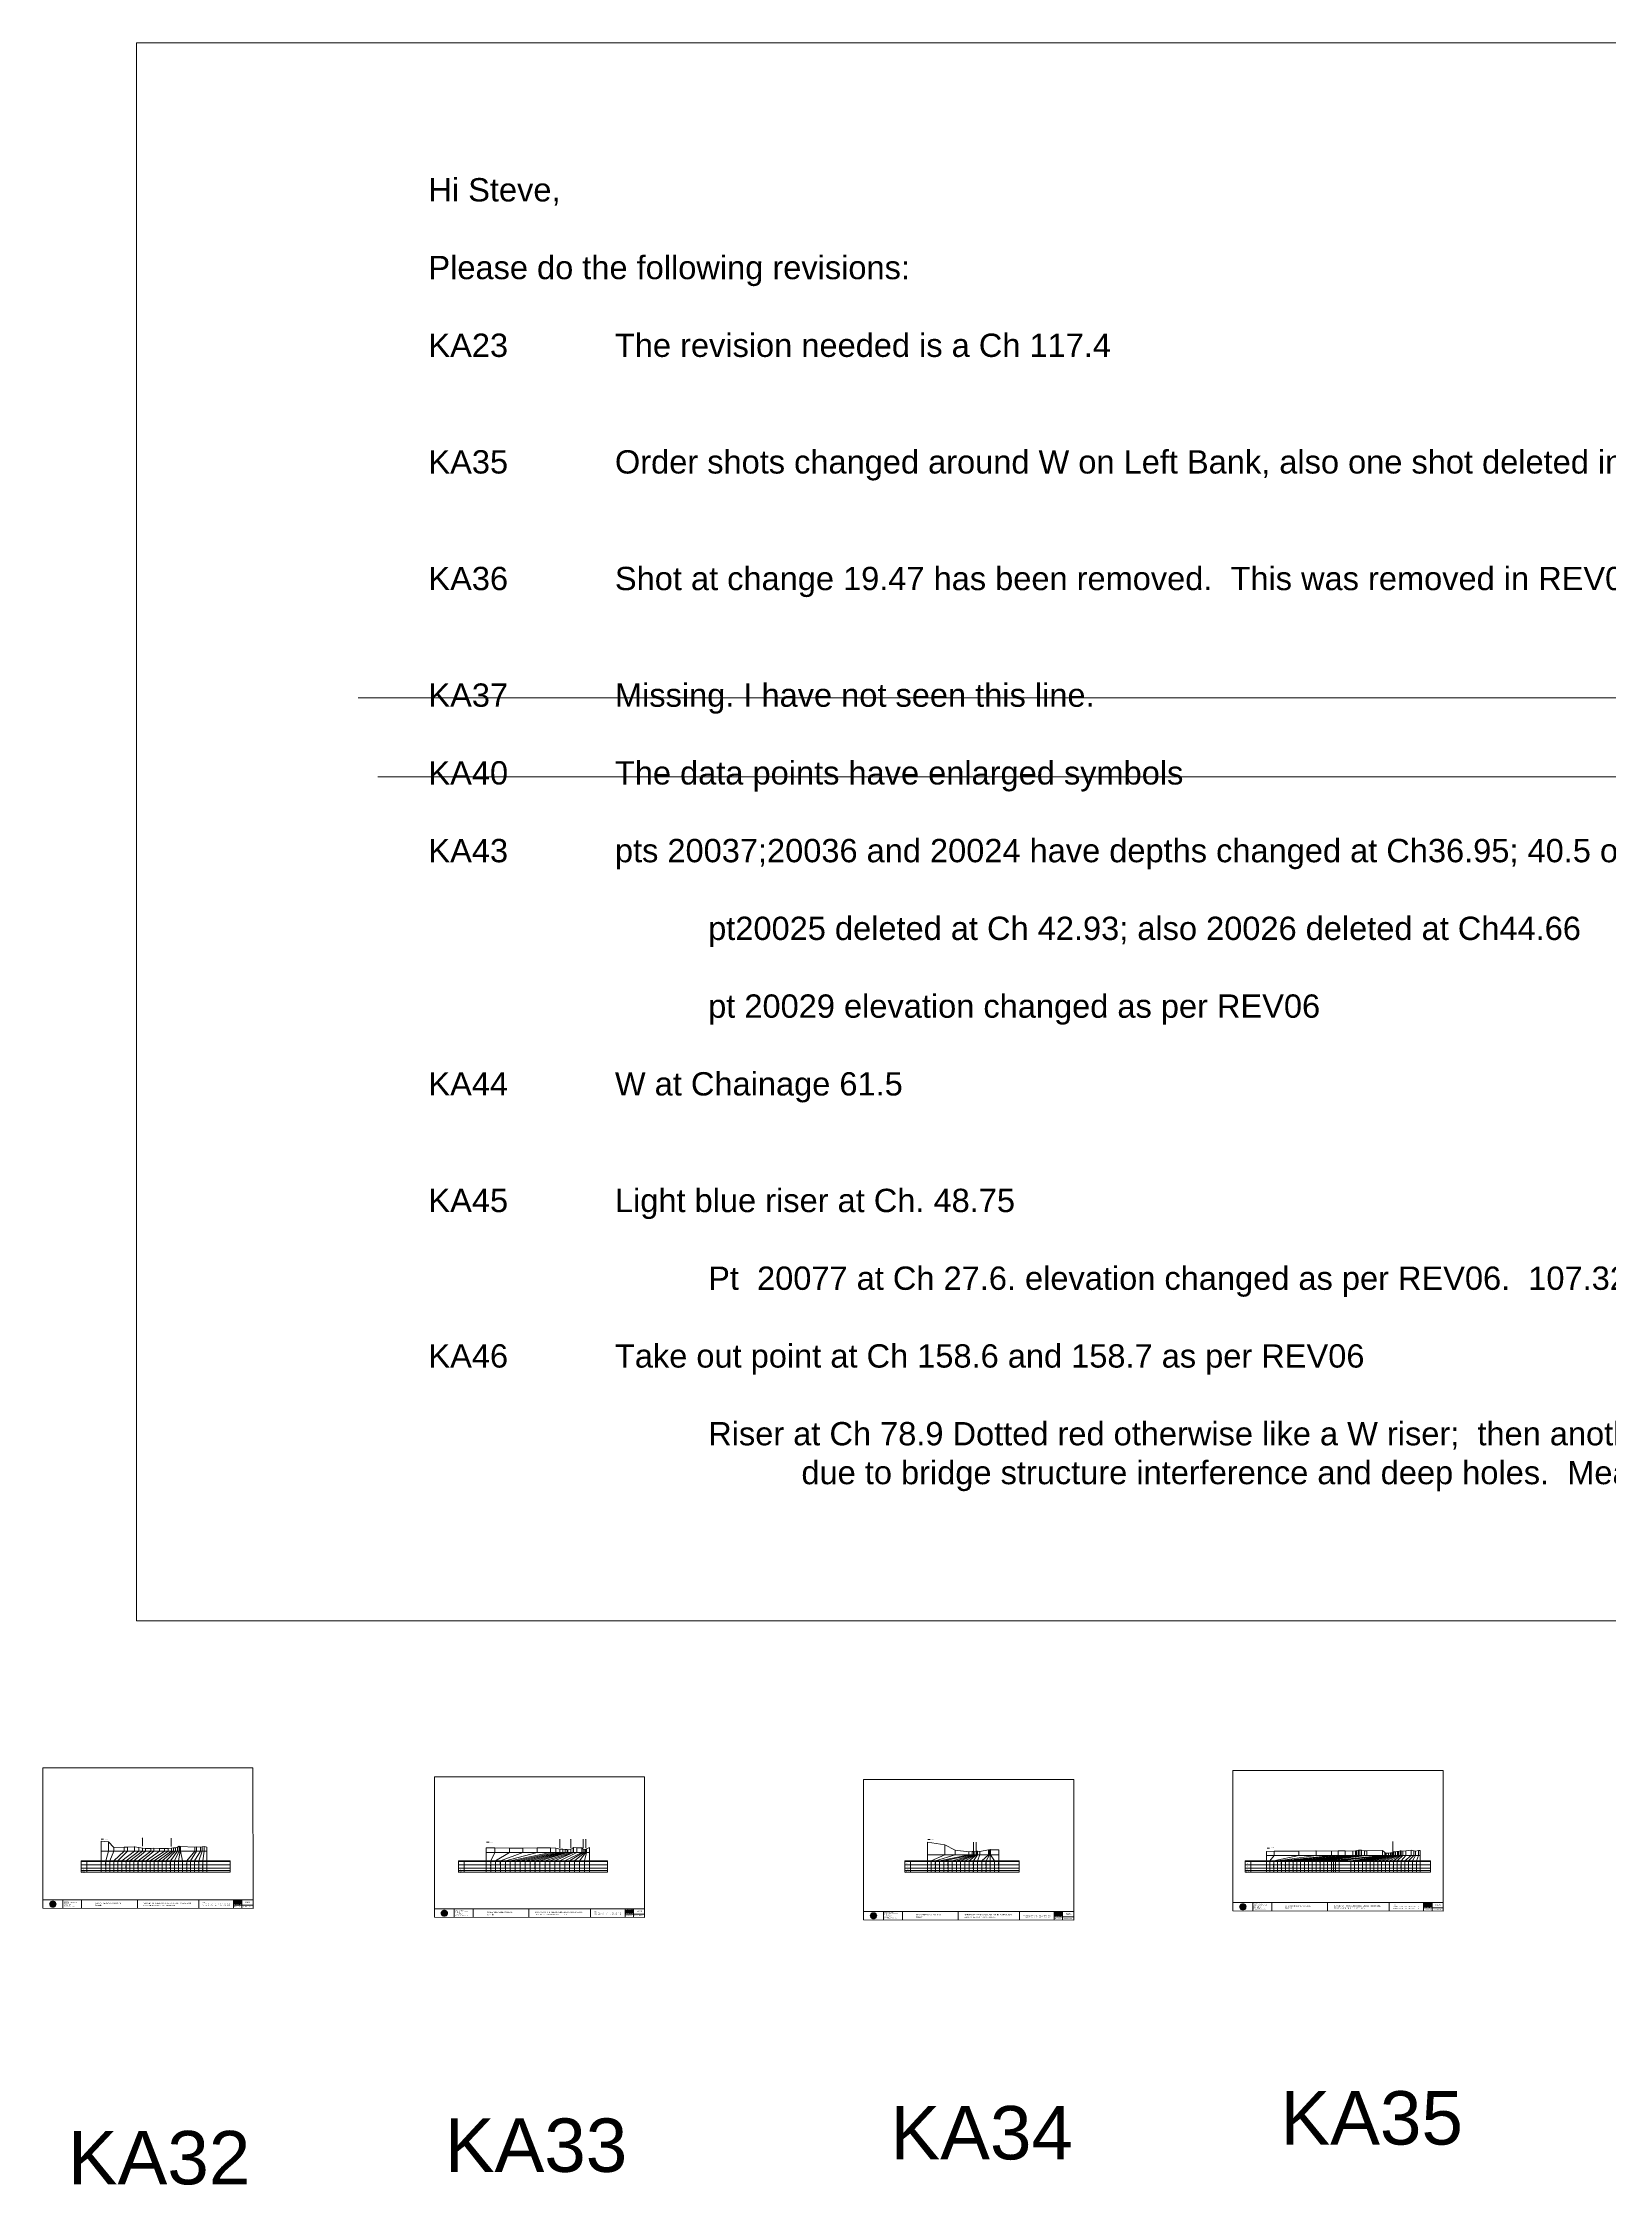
# Model space of a CAD drawing. Header units: millimetres. Extents: x -4102225 to 11595281, y -18031110 to 2286893.
# Drawn here: x 2435897 to 4311948, y -278542 to 2286893 of the extents above; entities that cross this region are included whole.
import ezdxf

# ---------------------------------------------------------------- set-up
doc = ezdxf.new("R2010")
doc.units = ezdxf.units.MM
doc.header["$PDMODE"] = 35
doc.header["$PDSIZE"] = 20
doc.layers.get('0').update_dxf_attribs({"lineweight": 0})
doc.layers.add('geo', color=7, linetype='Continuous', lineweight=0)
doc.styles.get("Standard").update_dxf_attribs({"font": 'arial.ttf'})

# ---------------------------------------------------------------- blocks, each defined once
blk = doc.blocks.new('Geomatics_Circle_SPT')
at = {"layer": 'geo', "color": 2, "linetype": 'Continuous', "lineweight": 0}
for p, q in [((-25, 5), (-5, 25)), ((0, 25), (-25, 0)), ((-25, -5), (5, 25)), ((5, -25), (-25, 5)), ((-25, 0), (0, -25)), ((-10, 23), (-23, 10)), ((10, 23), (-23, -10)), ((-23, 10), (10, -23)), ((-21, 14), (-14, 21)), ((-21, -14), (14, 21)), ((14, -21), (-21, 14)), ((0, 0), (-18, 18)), ((0, 0), (-18, -18)), ((-14, 21), (21, -14)), ((21, 14), (-14, -21)), ((23, -10), (-10, 23)), ((-10, -23), (23, 10)), ((-5, 25), (25, -5)), ((25, 5), (-5, -25)), ((25, 0), (0, 25)), ((0, 0), (18, 18)), ((0, 0), (18, -18)), ((0, -25), (25, 0)), ((5, 25), (25, 5)), ((23, 10), (10, 23)), ((14, 21), (21, 14)), ((18, 18), (18, 18)), ((-5, -25), (-25, -5)), ((-23, -10), (-10, -23)), ((-14, -21), (-21, -14)), ((-18, -18), (-18, -18)), ((25, -5), (5, -25)), ((5, -25), (5, -25)), ((10, -23), (23, -10)), ((21, -14), (14, -21)), ((18, -18), (18, -18))]:
    blk.add_line(p, q, dxfattribs=at)
at = {"layer": 'geo', "color": 1, "linetype": 'Continuous', "lineweight": 0}
for p, q in [((5, 25), (-25, 5)), ((-5, 25), (-25, -5)), ((-25, 0), (10, 23)), ((-25, 0), (-10, 23)), ((14, 21), (-25, -5)), ((-14, 21), (-25, 5)), ((21, 14), (-25, 5)), ((-21, 14), (-25, -5)), ((-25, 0), (23, 10)), ((-25, 0), (-23, 10)), ((0, 0), (-25, 5)), ((-25, 5), (-21, -14)), ((-25, 5), (-5, -25)), ((-25, 5), (14, -21)), ((-25, 5), (-25, 5)), ((0, 0), (-25, -5)), ((-23, -10), (-25, 0)), ((-10, -23), (-25, 0)), ((10, -23), (-25, 0)), ((-23, 10), (0, 25)), ((-23, -10), (0, 25)), ((-23, 10), (18, 18)), ((-23, -10), (18, 18)), ((-23, 10), (-18, 18)), ((-23, -10), (-18, 18)), ((-18, -18), (-23, 10)), ((0, -25), (-23, 10)), ((-23, 10), (18, -18)), ((-23, 10), (25, 0)), ((-23, 9), (-23, 9)), ((-23, -10), (25, 0)), ((-5, 25), (-21, 14)), ((5, 25), (-21, -14)), ((14, 21), (-21, 14)), ((-14, 21), (-21, -14)), ((0, 0), (-21, 14)), ((-21, 14), (-14, -21)), ((-21, 14), (5, -25)), ((-21, 14), (-21, 14)), ((25, 5), (-21, 14)), ((0, 0), (-21, -14)), ((-18, 18), (10, 23)), ((-18, 18), (-10, 23)), ((-18, -18), (10, 23)), ((-18, -18), (-10, 23)), ((-10, -23), (-18, 18)), ((-18, 18), (10, -23)), ((-18, 18), (23, -10)), ((-18, 18), (-18, 18)), ((-18, 18), (23, 10)), ((-18, -18), (23, 10)), ((5, 25), (-14, 21)), ((-5, 25), (-14, -21)), ((0, 0), (-14, 21)), ((-14, 21), (-5, -25)), ((-14, 21), (-14, 21)), ((25, -5), (-14, 21)), ((21, 14), (-14, 21)), ((-14, -21), (25, 5)), ((0, 0), (-14, -21)), ((-10, 23), (0, 25)), ((-10, -23), (0, 25)), ((-10, 23), (0, -25)), ((-10, 23), (18, -18)), ((-10, 23), (-10, 23)), ((-10, 23), (25, 0)), ((-10, 23), (18, 18)), ((-10, -23), (18, 18)), ((25, 0), (-10, -23)), ((0, 0), (-5, 25)), ((-5, 25), (-5, 25)), ((21, -14), (-5, 25)), ((25, 5), (-5, 25)), ((14, 21), (-5, 25)), ((-5, -25), (21, 14)), ((0, 0), (-5, -25)), ((0, 0), (5, 25)), ((0, 25), (10, -23)), ((0, 25), (0, 25)), ((0, 25), (23, -10)), ((0, 25), (23, 10)), ((0, 25), (10, 23)), ((0, -25), (10, 23)), ((0, 0), (14, 21)), ((0, 0), (21, 14)), ((23, 10), (0, -25)), ((0, 0), (25, 5)), ((0, 0), (5, -25)), ((0, 0), (14, -21)), ((0, 0), (21, -14)), ((0, 0), (25, -5)), ((14, -21), (5, 25)), ((25, -5), (5, 25)), ((21, 14), (5, 25)), ((5, 25), (5, 25)), ((5, -25), (14, 21)), ((5, -25), (25, 5)), ((9, 23), (9, 23)), ((10, 23), (18, -18)), ((10, 23), (25, 0)), ((10, 23), (18, 18)), ((18, 18), (10, -23)), ((25, 0), (10, -23)), ((21, -14), (14, 21)), ((25, 5), (14, 21)), ((14, 21), (14, 21)), ((14, -21), (21, 14)), ((18, 18), (23, -10)), ((18, 18), (23, 10)), ((18, 18), (18, 18)), ((23, 10), (18, -18)), ((25, -5), (21, 14)), ((21, 14), (21, 14)), ((21, -14), (25, 5)), ((23, 10), (25, 0)), ((23, 10), (23, 10)), ((25, 0), (23, -10)), ((25, 5), (25, 5)), ((25, 0), (25, 0)), ((-25, 0), (-25, 0)), ((-25, 0), (23, -10)), ((-25, -5), (-25, -5)), ((-25, -5), (-14, -21)), ((-25, -5), (5, -25)), ((-25, -5), (21, -14)), ((-23, -10), (-23, -10)), ((-18, -18), (-23, -10)), ((0, -25), (-23, -10)), ((18, -18), (-23, -10)), ((-21, -14), (25, -5)), ((-21, -14), (-21, -14)), ((-21, -14), (-5, -25)), ((-21, -14), (14, -21)), ((23, -10), (-18, -18)), ((-18, -18), (-18, -18)), ((-10, -23), (-18, -18)), ((10, -23), (-18, -18)), ((-14, -21), (21, -14)), ((-14, -21), (-14, -21)), ((-14, -21), (5, -25)), ((18, -18), (-10, -23)), ((0, -25), (-10, -23)), ((-9, -23), (-9, -23)), ((-5, -25), (25, -5)), ((-5, -25), (14, -21)), ((-5, -25), (-5, -25)), ((23, -10), (0, -25)), ((10, -23), (0, -25)), ((0, -25), (0, -25)), ((5, -25), (21, -14)), ((5, -25), (5, -25)), ((18, -18), (10, -23)), ((10, -23), (10, -23)), ((14, -21), (25, -5)), ((14, -21), (14, -21)), ((23, -10), (18, -18)), ((18, -18), (18, -18)), ((21, -14), (21, -14)), ((23, -9), (23, -9)), ((25, -5), (25, -5))]:
    blk.add_line(p, q, dxfattribs=at)
at = {"layer": 'geo', "color": 114, "linetype": 'Continuous', "lineweight": 0}
for p, q in [((-25, 5), (14, 21)), ((18, 18), (-25, 0)), ((-25, -5), (21, 14)), ((-14, -21), (-25, 5)), ((10, 23), (-23, 10)), ((0, 0), (-23, 10)), ((-23, 10), (-10, -23)), ((0, 0), (-23, -10)), ((-21, 14), (5, 25)), ((-5, -25), (-21, 14)), ((25, 5), (-21, -14)), ((0, 25), (-18, 18)), ((-18, 18), (0, -25)), ((-14, 21), (-5, 25)), ((5, -25), (-14, 21)), ((0, 0), (-10, 23)), ((0, 0), (-10, -23)), ((-5, 25), (14, -21)), ((18, -18), (0, 25)), ((0, 0), (10, 23)), ((0, 0), (23, 10)), ((0, 0), (10, -23)), ((0, 0), (23, -10)), ((5, 25), (21, -14)), ((23, -10), (10, 23)), ((14, 21), (25, -5)), ((25, 0), (18, 18)), ((21, 14), (25, 5)), ((-25, 0), (-18, -18)), ((-21, -14), (-25, -5)), ((-18, -18), (25, 0)), ((25, -5), (-14, -21)), ((-10, -23), (23, -10)), ((21, -14), (-5, -25)), ((0, -25), (18, -18)), ((14, -21), (5, -25))]:
    blk.add_line(p, q, dxfattribs=at)
at = {"layer": 'geo', "color": 250, "linetype": 'Continuous', "lineweight": 0}
for p, q in [((25, 5), (-25, 5)), ((-25, 5), (-25, -5)), ((0, 0), (-25, 0)), ((-23, 10), (23, 10)), ((-23, 10), (-23, 10)), ((-23, -10), (-23, 10)), ((21, 14), (-21, 14)), ((-21, 14), (-21, -14)), ((-18, 18), (18, 18)), ((-18, -18), (-18, 18)), ((-14, 21), (-14, 21)), ((14, 21), (-14, 21)), ((-14, 21), (-14, -21)), ((-10, 23), (10, 23)), ((-10, -23), (-10, 23)), ((-5, 25), (5, 25)), ((-5, 25), (-5, -25)), ((0, 0), (0, 25)), ((0, 0), (0, -25)), ((0, 0), (25, 0)), ((5, 25), (5, -25)), ((10, -23), (10, 23)), ((14, 21), (14, -21)), ((18, -18), (18, 18)), ((21, 14), (21, 14)), ((21, -14), (21, 14)), ((23, 10), (23, -10)), ((25, 5), (25, 5)), ((25, -5), (25, 5)), ((-25, -5), (25, -5)), ((23, -10), (-23, -10)), ((-21, -14), (21, -14)), ((18, -18), (-18, -18)), ((-14, -21), (14, -21)), ((10, -23), (-10, -23)), ((-5, -25), (5, -25))]:
    blk.add_line(p, q, dxfattribs=at)
blk = doc.blocks.new('GeomaticsNZ TITLE BLOCK')
at = {"color": 7, "linetype": 'Continuous', "lineweight": 0}
for p, q in [((0, 95), (0, 1579)), ((0, 1579), (2363, 1579)), ((2363, 1579), (2364, 95)), ((2364, 95), (0, 95)), ((0, 95), (0, 0)), ((0, 0), (2364, -4)), ((16, 95), (2364, 95)), ((224, 95), (224, 0)), ((2364, 95), (383, 95)), ((436, 95), (436, -1)), ((1063, 95), (1063, -2)), ((1755, 95), (1755, -3)), ((2144, 95), (2144, -3)), ((2144, 82), (2239, 82)), ((2144, 71), (2239, 71)), ((2144, 60), (2239, 60)), ((2144, 49), (2239, 49)), ((2144, 35), (2364, 35)), ((2212, 95), (2212, 36)), ((2239, 95), (2239, -3)), ((2364, -4), (2364, 95))]:
    blk.add_line(p, q, dxfattribs=at)
at = {"color": 7, "linetype": 'Continuous', "lineweight": 0, "xscale": 1.36, "yscale": 1.36, "zscale": 1.36}
blk.add_blockref('Geomatics_Circle_SPT', (112, 46), dxfattribs=at)
at = {"color": 7, "linetype": 'Continuous', "lineweight": 0}
for s, p in [('PK&RR', (2213, 85)), ('ST', (2220, 64)), ('PK', (2220, 51))]:
    blk.add_text(s, height=5, dxfattribs=at).set_placement(p)
at = {"color": 7, "linetype": 'Continuous', "lineweight": 0, "attachment_point": 1}
for s, width, heights, insert, char_height in [('{\\C256;Geomatics N.Z. LTD                   }', 125.08, [15.8], (69, 50), 7), ('{\\C256;GEOMATICS N.Z. LTD                   \\PTELEPHONE:  M 021 023 6 00 55;\\PPO BOX 2177\\PSOUTH DUNEDIN\\PDUNEDIN 9044\\PEmail: geomaticsnz@gmail.com}', 3535.73, [94.7], (234, 83), 7), ('{\\C256;OTAGO REGIONAL COUNCIL\\PDunedin}', 3535.73, [0], (589, 64), 15), ('{\\C256;SURVEY OF THE KAKANUI AND KAURU RIVERS 2021}', 3535.73, [0], (1134, 64), 15), ('{\\C256;ELEVATIONS ARE SHOWN IN LOCAL OTAGO DATUM}', 3535.73, [0], (1134, 35), 10), ('{\\C256;Surveyed by:}', 3535.73, [0], (2145, 92), 7), ('{\\C256;Checked by:}', 3535.73, [0], (2145, 59), 7), ('{\\C256;Approved by:}', 3535.73, [0], (2145, 46), 7), ('{\\C256;JOB No 0032021}', 3535.73, [0], (2145, 21), 7), ('{\\C256;Drawn by:}', 3535.73, [0], (2146, 70), 7), ('{\\C256;Drawn:16-JUNE-2021}', 3535.73, [0], (2245, 21), 7)]:
    blk.add_mtext_dynamic_manual_height_columns(s, width=width, gutter_width=159, heights=heights, dxfattribs=dict(at, insert=insert, char_height=char_height))

msp = doc.modelspace()

# ---------------------------------------------------------------- linework, layer by layer
at = {"color": 40, "linetype": 'Continuous', "lineweight": 0, "true_color": 0xf8d731}
for p, q in [((2813439, 1502735), (5567362, 1502735)), ((2837281, 1407982), (5591204, 1407982)), ((3981739, 96176), (3981739, 110000))]:
    msp.add_line(p, q, dxfattribs=at)
at = {"color": 1, "lineweight": 0}
for p, q in [((2505612, 135711), (2508519, 135711)), ((2967386, 132101), (2970293, 132101)), ((3495910, 135431), (3498816, 135431)), ((3902362, 125192), (3905268, 125192))]:
    msp.add_line(p, q, dxfattribs=at)
at = {"lineweight": 0}
for p, q in [((2505674, 133541), (2505674, 96176)), ((2514386, 132431), (2514386, 121260)), ((2481644, 110000), (2660213, 110000)), ((2481644, 109154), (2660213, 109154)), ((2481644, 105002), (2660213, 105002)), ((2505674, 121260), (2632276, 121260)), ((2514386, 121260), (2511353, 110000)), ((2511353, 96176), (2511353, 110000)), ((2520988, 121260), (2516200, 110000)), ((2516200, 96176), (2516200, 110000)), ((2533152, 121260), (2520883, 110000)), ((2520883, 96176), (2520883, 110000)), ((2520988, 125921), (2520988, 121260)), ((2537470, 121260), (2525591, 110000)), ((2525591, 96176), (2525591, 110000)), ((2545708, 121260), (2530515, 110000)), ((2530515, 96176), (2530515, 110000)), ((2533152, 126020), (2533152, 121260)), ((2550703, 121260), (2535791, 110000)), ((2535791, 96176), (2535791, 110000)), ((2537470, 126230), (2537470, 121260)), ((2555397, 121260), (2540235, 110000)), ((2540235, 96176), (2540235, 110000)), ((2558944, 121260), (2544973, 110000)), ((2544973, 96176), (2544973, 110000)), ((2545708, 126790), (2545708, 121260)), ((2565060, 121260), (2549955, 110000)), ((2549955, 96176), (2549955, 110000)), ((2550703, 125929), (2550703, 121260)), ((2568930, 121260), (2554781, 110000)), ((2554781, 96176), (2554781, 110000)), ((2555397, 125009), (2555397, 121260)), ((2558944, 124549), (2558944, 121260)), ((2575453, 121260), (2559627, 110000)), ((2559627, 96176), (2559627, 110000)), ((2581541, 121260), (2564444, 110000)), ((2564444, 96176), (2564444, 110000)), ((2565060, 124579), (2565060, 121260)), ((2568930, 124819), (2568930, 121260)), ((2586090, 121260), (2569256, 110000)), ((2569256, 96176), (2569256, 110000)), ((2589935, 121260), (2574115, 110000)), ((2574115, 96176), (2574115, 110000)), ((2575453, 124758), (2575453, 121260)), ((2592470, 121260), (2578844, 110000)), ((2578844, 96176), (2578844, 110000)), ((2581541, 124608), (2581541, 121260)), ((2594761, 121260), (2583755, 110000)), ((2583755, 96176), (2583755, 110000)), ((2586090, 124718), (2586090, 121260)), ((2597014, 121260), (2588652, 110000)), ((2588652, 96176), (2588652, 110000)), ((2589935, 124968), (2589935, 121260)), ((2592470, 125448), (2592470, 121260)), ((2599252, 121260), (2593488, 110000)), ((2593488, 96176), (2593488, 110000)), ((2594761, 125398), (2594761, 121260)), ((2597014, 126378), (2597014, 121260)), ((2597014, 109154), (2597014, 109149)), ((2600553, 121260), (2598328, 110000)), ((2598328, 96176), (2598328, 110000)), ((2599252, 127407), (2599252, 121260)), ((2600553, 126937), (2600553, 121260)), ((2600843, 127057), (2600843, 121260)), ((2600843, 121260), (2603187, 110000)), ((2603187, 96176), (2603187, 110000)), ((2618040, 121260), (2608169, 110000)), ((2608169, 96176), (2608169, 110000)), ((2620099, 121260), (2612944, 110000)), ((2612944, 96176), (2612944, 110000)), ((2624552, 121260), (2617699, 110000)), ((2617699, 96176), (2617699, 110000)), ((2618040, 126287), (2618040, 121260)), ((2620099, 126577), (2620099, 121260)), ((2626865, 121260), (2622675, 110000)), ((2622675, 96176), (2622675, 110000)), ((2624552, 126266), (2624552, 121260)), ((2626865, 126596), (2626865, 121260)), ((2629228, 121260), (2627548, 110000)), ((2627548, 96176), (2627548, 110000)), ((2629228, 127126), (2629228, 121260)), ((2632276, 126116), (2632276, 96176)), ((2933592, 110000), (3112162, 110000)), ((2933592, 109154), (3112162, 109154)), ((2933592, 105002), (3112162, 105002)), ((3468402, 110000), (3605298, 110000)), ((3468402, 109154), (3605298, 109154)), ((3468402, 105002), (3605298, 105002)), ((3876009, 109154), (4097984, 109154)), ((3876009, 105002), (4097984, 105002)), ((2481644, 101057), (2660213, 101057)), ((2481644, 98407), (2660213, 98407)), ((2481644, 96176), (2660213, 96176)), ((2933592, 101057), (3112162, 101057)), ((2933592, 98407), (3112162, 98407)), ((2933592, 96176), (3112162, 96176)), ((3468402, 101057), (3605298, 101057)), ((3468402, 98407), (3605298, 98407)), ((3468402, 96176), (3605298, 96176)), ((3876009, 101057), (4097984, 101057)), ((3876009, 98407), (4097984, 98407)), ((3876009, 96176), (4097984, 96176))]:
    msp.add_line(p, q, dxfattribs=at)
at = {"color": 7, "lineweight": 0}
for p, q in [((2555103, 127594), (2555103, 137506)), ((2589714, 127077), (2589714, 136990)), ((3550765, 121647), (3550765, 132006)), ((3553793, 121725), (3553793, 132150)), ((4052679, 120543), (4052679, 133075)), ((2488546, 110000), (2488546, 96176)), ((2660213, 110000), (2660213, 96176)), ((2940495, 110000), (2940495, 96176)), ((3475304, 110000), (3475304, 96176)), ((3882912, 110000), (3882912, 96176))]:
    msp.add_line(p, q, dxfattribs=at)
for p, q in [((3055088, 125540), (3055088, 135899)), ((3068281, 125496), (3068281, 135855)), ((3083071, 125488), (3083071, 135847)), ((3086079, 125357), (3086079, 135716)), ((3495615, 132100), (3495615, 96176)), ((3516179, 129019), (3516179, 117212)), ((2967071, 125436), (2967071, 96176)), ((2967071, 119708), (3090705, 119708)), ((2977111, 119708), (2972541, 110000)), ((2972541, 96176), (2972541, 110000)), ((2977111, 125435), (2977111, 119708)), ((2994639, 119708), (2978060, 110000)), ((2978060, 96176), (2978060, 110000)), ((3010869, 119708), (2983985, 110000)), ((2983985, 96176), (2983985, 110000)), ((3027965, 119708), (2989939, 110000)), ((2989939, 96176), (2989939, 110000)), ((2994639, 125104), (2994639, 119708)), ((3043856, 119708), (2995736, 110000)), ((2995736, 96176), (2995736, 110000)), ((3050406, 119708), (3001734, 110000)), ((3001734, 96176), (3001734, 110000)), ((3055227, 119708), (3007710, 110000)), ((3007710, 96176), (3007710, 110000)), ((3010869, 125104), (3010869, 119708)), ((3058573, 119708), (3013470, 110000)), ((3013470, 96176), (3013470, 110000)), ((3061706, 119708), (3019477, 110000)), ((3019477, 96176), (3019477, 110000)), ((3063868, 119708), (3025424, 110000)), ((3025424, 96176), (3025424, 110000)), ((3027965, 125232), (3027965, 119708)), ((3064677, 119708), (3031322, 110000)), ((3031322, 96176), (3031322, 110000)), ((3068457, 119708), (3037441, 110000)), ((3037441, 96176), (3037441, 110000)), ((3070951, 119708), (3043274, 110000)), ((3043274, 96176), (3043274, 110000)), ((3043856, 125392), (3043856, 119708)), ((3071393, 119708), (3049177, 110000)), ((3049177, 96176), (3049177, 110000)), ((3050406, 124901), (3050406, 119708)), ((3075650, 119708), (3054999, 110000)), ((3054999, 96176), (3054999, 110000)), ((3055227, 123961), (3055227, 119708)), ((3058573, 123661), (3058573, 119708)), ((3081575, 119708), (3060985, 110000)), ((3060985, 96176), (3060985, 110000)), ((3061706, 123501), (3061706, 119708)), ((3063868, 123261), (3063868, 119708)), ((3064677, 123050), (3064677, 119708)), ((3083155, 119708), (3066878, 110000)), ((3066878, 96176), (3066878, 110000)), ((3068457, 123990), (3068457, 119708)), ((3070951, 125370), (3070951, 119708)), ((3071393, 125710), (3071393, 119708)), ((3085003, 119708), (3072837, 110000)), ((3072837, 96176), (3072837, 110000)), ((3075650, 125320), (3075650, 119708)), ((3086257, 119708), (3078845, 110000)), ((3078845, 96176), (3078845, 110000)), ((3081575, 125450), (3081575, 119708)), ((3083155, 123850), (3083155, 119708)), ((3086887, 119708), (3084648, 110000)), ((3084648, 96176), (3084648, 110000)), ((3085003, 123279), (3085003, 119708)), ((3086257, 123919), (3086257, 119708)), ((3086887, 124319), (3086887, 119708)), ((3090705, 125759), (3090705, 96176)), ((3090705, 125759), (3090705, 113697)), ((3495615, 117212), (3580925, 117212)), ((3528753, 117212), (3505125, 110000)), ((3505125, 96176), (3505125, 110000)), ((3545058, 117212), (3509993, 110000)), ((3509993, 96176), (3509993, 110000)), ((3548958, 117212), (3515194, 110000)), ((3515194, 96176), (3515194, 110000)), ((3520050, 96176), (3520050, 110000)), ((3551388, 117212), (3525039, 110000)), ((3525039, 96176), (3525039, 110000)), ((3528753, 122459), (3528753, 117212)), ((3553588, 117212), (3530148, 110000)), ((3530148, 96176), (3530148, 110000)), ((3553900, 117212), (3535210, 110000)), ((3535210, 96176), (3535210, 110000)), ((3554073, 117212), (3540279, 110000)), ((3540279, 96176), (3540279, 110000)), ((3545058, 120468), (3545058, 117212)), ((3554340, 117212), (3545335, 110000)), ((3545335, 96176), (3545335, 110000)), ((3548958, 120947), (3548958, 117212)), ((3555389, 117212), (3550395, 110000)), ((3550395, 96176), (3550395, 110000)), ((3550770, 121197), (3550770, 117212)), ((3551388, 120597), (3551388, 117212)), ((3553588, 120847), (3553588, 117212)), ((3553900, 121147), (3553900, 117212)), ((3554073, 121317), (3554073, 117212)), ((3554340, 121897), (3554340, 117212)), ((3558320, 117212), (3555368, 110000)), ((3555368, 96176), (3555368, 110000)), ((3555389, 121287), (3555389, 117212)), ((3558320, 121037), (3558320, 117212)), ((3568499, 117212), (3560519, 110000)), ((3560519, 96176), (3560519, 110000)), ((3569795, 117212), (3565616, 110000)), ((3565616, 96176), (3565616, 110000)), ((3568499, 123166), (3568499, 117212)), ((3569795, 123106), (3569795, 117212)), ((3570621, 123506), (3570621, 117212)), ((3570621, 117212), (3570731, 110000)), ((3570731, 96176), (3570731, 110000)), ((3570952, 123036), (3570952, 117212)), ((3570952, 117212), (3575613, 110000)), ((3575613, 96176), (3575613, 110000)), ((3580925, 122906), (3580925, 96176)), ((3605298, 110000), (3605298, 96176)), ((3876009, 110000), (4097984, 110000)), ((3901562, 121150), (3901562, 96176)), ((3901562, 116037), (4085718, 116037)), ((3910845, 116037), (3905540, 110000)), ((3905540, 96176), (3905540, 110000)), ((3940081, 116037), (3910117, 110000)), ((3910117, 96176), (3910117, 110000)), ((3910845, 121259), (3910845, 116037)), ((3960826, 116037), (3914669, 110000)), ((3914669, 96176), (3914669, 110000)), ((3979469, 116037), (3919373, 110000)), ((3919373, 96176), (3919373, 110000)), ((3987545, 116037), (3924128, 110000)), ((3924128, 96176), (3924128, 110000)), ((3928792, 110000), (4005063, 116037)), ((3928792, 96176), (3928792, 110000)), ((3995683, 116037), (3933309, 110000)), ((3933309, 96176), (3933309, 110000)), ((4008259, 116037), (3937885, 110000)), ((3937885, 96176), (3937885, 110000)), ((3940081, 121578), (3940081, 116037)), ((4008876, 116037), (3942328, 110000)), ((3942328, 96176), (3942328, 110000)), ((4009756, 116037), (3947134, 110000)), ((3947134, 96176), (3947134, 110000)), ((4011834, 116037), (3951645, 110000)), ((3951645, 96176), (3951645, 110000)), ((4013449, 116037), (3956333, 110000)), ((3956333, 96176), (3956333, 110000)), ((3960826, 121757), (3960826, 116037)), ((4015331, 116037), (3960903, 110000)), ((3960903, 96176), (3960903, 110000)), ((4018838, 116037), (3965768, 110000)), ((3965768, 96176), (3965768, 110000)), ((4021768, 116037), (3970250, 110000)), ((3970250, 96176), (3970250, 110000)), ((4040652, 116037), (3974772, 110000)), ((3974772, 96176), (3974772, 110000)), ((3979469, 121546), (3979469, 116037)), ((4043394, 116037), (3979492, 110000)), ((3979492, 96176), (3979492, 110000)), ((3984029, 110000), (4043582, 116037)), ((3984029, 96176), (3984029, 110000)), ((3987545, 121655), (3987545, 116037)), ((4043932, 116037), (3988596, 110000)), ((3988596, 96176), (3988596, 110000)), ((3995683, 121625), (3995683, 116037)), ((4044825, 116037), (4002527, 110000)), ((4002527, 96176), (4002527, 110000)), ((4005063, 121574), (4005063, 116037)), ((4047667, 116037), (4007094, 110000)), ((4007094, 96176), (4007094, 110000)), ((4008259, 121684), (4008259, 116037)), ((4008876, 121824), (4008876, 116037)), ((4009756, 122054), (4009756, 116037)), ((4049998, 116037), (4011793, 110000)), ((4011793, 96176), (4011793, 110000)), ((4011834, 122674), (4011834, 116037)), ((4013449, 122734), (4013449, 116037)), ((4015331, 122644), (4015331, 116037)), ((4051705, 116037), (4016388, 110000)), ((4016388, 96176), (4016388, 110000)), ((4018838, 121613), (4018838, 116037)), ((4052653, 116037), (4020891, 110000)), ((4020891, 96176), (4020891, 110000)), ((4021768, 121843), (4021768, 116037)), ((4053205, 116037), (4025559, 110000)), ((4025559, 96176), (4025559, 110000)), ((4054180, 116037), (4030261, 110000)), ((4030261, 96176), (4030261, 110000)), ((4056043, 116037), (4034727, 110000)), ((4034727, 96176), (4034727, 110000)), ((4058572, 116037), (4039376, 110000)), ((4039376, 96176), (4039376, 110000)), ((4040652, 122013), (4040652, 116037)), ((4043394, 119842), (4043394, 116037)), ((4043582, 118632), (4043582, 116037)), ((4043932, 119472), (4043932, 116037)), ((4059466, 116037), (4044072, 110000)), ((4044072, 96176), (4044072, 110000)), ((4044072, 96176), (4044072, 110000)), ((4044825, 118912), (4044825, 116037)), ((4047667, 119172), (4047667, 116037)), ((4061779, 116037), (4048690, 110000)), ((4048690, 96176), (4048690, 110000)), ((4049998, 119372), (4049998, 116037)), ((4051705, 119512), (4051705, 116037)), ((4052653, 119722), (4052653, 116037)), ((4053205, 119711), (4053205, 116037)), ((4062957, 116037), (4053447, 110000)), ((4053447, 96176), (4053447, 110000)), ((4054180, 120511), (4054180, 116037)), ((4056043, 120771), (4056043, 116037)), ((4064937, 116037), (4057949, 110000)), ((4057949, 96176), (4057949, 110000)), ((4058572, 121211), (4058572, 116037)), ((4059466, 120831), (4059466, 116037)), ((4061779, 121671), (4061779, 116037)), ((4068323, 116037), (4062648, 110000)), ((4062648, 96176), (4062648, 110000)), ((4062957, 121661), (4062957, 116037)), ((4064937, 121541), (4064937, 116037)), ((4074943, 116037), (4067146, 110000)), ((4067146, 96176), (4067146, 110000)), ((4068323, 121811), (4068323, 116037)), ((4078194, 116037), (4071766, 110000)), ((4071766, 96176), (4071766, 110000)), ((4074943, 122660), (4074943, 116037)), ((4080025, 116037), (4076346, 110000)), ((4076346, 96176), (4076346, 110000)), ((4078194, 121720), (4078194, 116037)), ((4080025, 121460), (4080025, 116037)), ((4083671, 116037), (4081062, 110000)), ((4081062, 96176), (4081062, 110000)), ((4083671, 122330), (4083671, 116037)), ((4085718, 122170), (4085718, 96176)), ((4085718, 122170), (4085718, 112014))]:
    msp.add_line(p, q)
at = {"color": 7, "lineweight": 0, "transparency": 33554687}
for p, q in [((2481644, 110000), (2481644, 96303)), ((2933592, 110000), (2933592, 96303)), ((3468402, 110000), (3468402, 96303)), ((3876009, 110000), (3876009, 96303))]:
    msp.add_line(p, q, dxfattribs=at)
at = {"color": 7}
for p, q in [((3112162, 110000), (3112162, 96176)), ((4097984, 110000), (4097984, 96176))]:
    msp.add_line(p, q, dxfattribs=at)
at = {"color": 40, "linetype": 'Continuous', "lineweight": 0, "true_color": 0xf8d731}
msp.add_lwpolyline([(2547953, 2286893), (6114419, 2286893), (6114419, 397322), (2547953, 397322)], close=True, dxfattribs=at)
at = {"color": 1, "lineweight": 0}
msp.add_lwpolyline([(2505674, 133541), (2514386, 132431), (2520988, 125921), (2533152, 126020), (2537470, 126230), (2545708, 126790), (2550703, 125929), (2555397, 125009), (2558944, 124549), (2565060, 124579), (2568930, 124819), (2575453, 124758), (2581541, 124608), (2586090, 124718), (2589935, 124968), (2592470, 125448), (2594761, 125448), (2597014, 126378), (2599252, 127407), (2600553, 126937), (2600843, 127057), (2618040, 126287), (2620099, 126577), (2624552, 126266), (2626865, 126596), (2629228, 127126), (2632276, 126116)], dxfattribs=at)
at = {"color": 1}
for points in [[(3495615, 132100), (3516179, 129019), (3528753, 122459), (3545058, 120468), (3548958, 120947), (3550770, 121197), (3551388, 120597), (3553588, 120847), (3553900, 121147), (3554073, 121317), (3554340, 121897), (3555389, 121287), (3558320, 121037), (3568499, 123166), (3569795, 123106), (3570621, 123506), (3570952, 123036), (3580925, 122906)], [(2967071, 125436), (2977111, 125435), (2994639, 125104), (3010869, 125104), (3027965, 125232), (3043856, 125392), (3050406, 124901), (3055227, 123961), (3058573, 123661), (3061706, 123501), (3063868, 123261), (3064677, 123050), (3068457, 123990), (3070951, 125370), (3071393, 125710), (3075650, 125320), (3081575, 125450), (3083155, 123850), (3085003, 123279), (3086257, 123919), (3086887, 124319), (3090705, 125759)], [(3901562, 121150), (3910845, 121259), (3940081, 121578), (3960826, 121757), (3979469, 121546), (3987545, 121655), (3995683, 121625), (4005063, 121574), (4008259, 121684), (4008876, 121824), (4009756, 122054), (4011834, 122674), (4013449, 122734), (4015331, 122644), (4018838, 121613), (4021768, 121843), (4040652, 122013), (4043394, 119842), (4043582, 118632), (4043932, 119472), (4044825, 118912), (4047667, 119172), (4049998, 119372), (4051705, 119512), (4052653, 119722), (4053205, 119711), (4054180, 120511), (4056043, 120771), (4058572, 121211), (4059466, 120831), (4061779, 121671), (4062957, 121661), (4064937, 121541), (4068323, 121811), (4074943, 122660), (4078194, 121720), (4080025, 121460), (4083671, 122330), (4085718, 122170)]]:
    msp.add_lwpolyline(points, dxfattribs=at)
msp.add_lwpolyline([(3516179, 117212), (3500029, 110000), (3500029, 96176)])
at = {"lineweight": 0}
for p in [(2505674, 133541), (2514386, 132431), (2481644, 110000), (2520988, 125921), (2533152, 126020), (2537470, 126230), (2545708, 126790), (2550703, 125929), (2555397, 125009), (2558944, 124549), (2565060, 124579), (2568930, 124819), (2575453, 124758), (2581541, 124608), (2586090, 124718), (2589935, 124968), (2592470, 125448), (2594761, 125398), (2597014, 126378), (2599252, 127407), (2600553, 126937), (2600843, 127057)]:
    msp.add_point(p, dxfattribs=at)
for p in [(3495615, 132100), (3516179, 129019), (2933592, 110000), (2967071, 125436), (2977111, 125435), (2994639, 125104), (3010869, 125073), (3027965, 125232), (3043856, 125392), (3050406, 124901), (3055227, 123961), (3058573, 123661), (3061706, 123501), (3063868, 123261), (3064677, 123050), (3068457, 123990), (3070951, 125370), (3071393, 125710), (3075650, 125320), (3081575, 125450), (3083155, 123850), (3085003, 123279), (3086257, 123919), (3086887, 124319), (3090705, 125759), (3468402, 110000), (3528753, 122459), (3545058, 120468), (3548958, 120947), (3550770, 121197), (3551388, 120597), (3553588, 120847), (3553900, 121147), (3554073, 121317), (3554340, 121897), (3555389, 121287), (3558320, 121037), (3568499, 123166), (3569795, 123106), (3570621, 123506), (3570952, 123036), (3876009, 110000), (4043582, 118632), (4044825, 118912)]:
    msp.add_point(p)
at = {"color": 7, "lineweight": 0}
for p in [(2618040, 126287), (2620099, 126577), (2624552, 126266), (2626865, 126596), (2629228, 127126), (2632276, 126116)]:
    msp.add_point(p, dxfattribs=at)
at = {"color": 3}
for p in [(3580925, 122906), (3901562, 121150), (3910845, 121259), (3940081, 121578), (3960826, 121757), (3979469, 121546), (3987545, 121655), (3995683, 121625), (4005063, 121574), (4008259, 121684), (4008876, 121824), (4009756, 122054), (4011834, 122674), (4013449, 122734), (4015331, 122644), (4018838, 121613), (4021768, 121843), (4040652, 122013), (4043394, 119842), (4043932, 119472), (4047667, 119172), (4049998, 119372), (4051705, 119512), (4052653, 119722), (4053205, 119711), (4054180, 120511), (4056043, 120771), (4058572, 121211), (4059466, 120831), (4061779, 121671), (4062957, 121661), (4064937, 121541), (4068323, 121811), (4074943, 122660), (4078194, 121720), (4080025, 121460), (4083671, 122330), (4085718, 122170)]:
    msp.add_point(p, dxfattribs=at)

# ---------------------------------------------------------------- block references
at = {"color": 7, "lineweight": 0, "xscale": 106.5053773992074, "yscale": 106.5053773992074, "zscale": 106.5053773992074}
for p in [(2435897, 53078), (2904856, 42213), (3418917, 39210), (3861346, 49841)]:
    msp.add_blockref('GeomaticsNZ TITLE BLOCK', p, dxfattribs=at)

# ---------------------------------------------------------------- texts
at = {"color": 7, "lineweight": 0, "transparency": 33554687}
for s, height, p in [('Ground Level', 473.07, (2509804, 135711)), ('Ground Level', 473.07, (2971578, 132101)), ('Ground Level', 473.07, (3500102, 135431)), ('DATUM 110.00', 473.07, (2481577, 110136)), ('Easting', 473.1, (2483019, 102528)), ('Northing', 473.1, (2483088, 106387)), ('DATUM 110.00', 473.07, (2933525, 110136)), ('Easting', 473.1, (2934968, 102528)), ('Northing', 473.1, (2935036, 106387)), ('DATUM 110.00', 473.07, (3468335, 110136)), ('Easting', 473.1, (3469777, 102528)), ('Northing', 473.1, (3469846, 106387)), ('DATUM 110.00', 473.07, (3875942, 110136)), ('Easting', 473.1, (3877384, 102528)), ('Northing', 473.1, (3877453, 106387)), ('Ground Level', 473.07, (3906554, 125192)), ('Section KA32', 473.07, (2481577, 95258)), ('Ground Level', 473.07, (2483036, 99739)), ('Chainage', 473.1, (2483038, 97414)), ('Section KA33', 473.07, (2933525, 95258)), ('Ground Level', 473.07, (2934985, 99739)), ('Chainage', 473.1, (2934987, 97414)), ('Section KA34', 473.07, (3468335, 95258)), ('Ground Level', 473.07, (3469794, 99739)), ('Chainage', 473.1, (3469796, 97414)), ('Section KA35', 473.07, (3875942, 95258)), ('Ground Level', 473.07, (3877402, 99739)), ('Chainage', 473.1, (3877404, 97414))]:
    msp.add_text(s, height=height, dxfattribs=at).set_placement(p)
at = {"lineweight": 0}
for s, p in [('   5.67  133.54  1429336.89  5000247.87', (2505475, 96147)), ('  14.39  132.43  1429335.38  5000236.62', (2511018, 96100)), ('  20.99  125.92  1429325.40  5000236.88', (2515860, 96155)), ('  33.15  126.02  1429310.05  5000241.98', (2520702, 96146)), ('  37.47  126.23  1429305.76  5000241.39', (2525543, 96146)), ('  45.71  126.79  1429297.71  5000239.64', (2530385, 96167)), ('  50.70  125.93  1429292.83  5000238.57', (2535227, 96147)), ('  55.40  125.01  1429288.29  5000237.36', (2540069, 96147)), ('  58.94  124.55  1429284.72  5000237.09', (2544911, 96147)), ('  65.06  124.58  1429278.86  5000235.25', (2549753, 96149)), ('  68.93  124.82  1429274.98  5000234.88', (2554595, 96149)), ('  75.45  124.76  1429268.62  5000233.43', (2559437, 96143)), ('  81.54  124.61  1429262.70  5000232.00', (2564278, 96147)), ('  86.09  124.72  1429258.19  5000231.34', (2569120, 96147)), ('  89.93  124.97  1429254.41  5000230.63', (2573962, 96147)), ('  92.47  125.45  1429251.96  5000229.96', (2578804, 96147)), ('  94.76  125.40  1429249.71  5000229.53', (2583646, 96147)), ('  97.01  126.38  1429247.56  5000228.81', (2588487, 96147)), ('  99.25  127.41  1429245.31  5000228.63', (2593329, 96147)), (' 100.55  126.94  1429244.02  5000228.44', (2598171, 96100)), (' 100.84  127.06  1429243.10  5000231.67', (2603013, 96100)), (' 118.04  126.29  1429227.18  5000223.58', (2607855, 96100)), (' 120.10  126.58  1429224.89  5000224.43', (2612696, 96100)), (' 124.55  126.27  1429220.55  5000223.43', (2617538, 96100)), (' 126.87  126.60  1429218.31  5000222.84', (2622380, 96100)), (' 129.23  127.13  1429216.02  5000222.25', (2627222, 96100)), (' 132.28  126.12  1429213.07  5000221.47', (2632064, 96100))]:
    msp.add_text(s, height=500, rotation=90, dxfattribs=at).set_placement(p)
for s, p in [(' -32.93  125.44  1429243.68  4999916.51', (2966619, 96154)), (' -22.89  125.44  1429234.09  4999919.49', (2971839, 96154)), ('  -5.36  125.10  1429217.27  4999924.43', (2977773, 96154)), ('  10.87  125.07  1429201.63  4999928.76', (2983706, 96100)), ('  27.97  125.23  1429185.23  4999933.59', (2989640, 96155)), ('  43.86  125.39  1429169.78  4999937.35', (2995573, 96167)), ('  50.41  124.90  1429163.64  4999939.71', (3001507, 96147)), ('  55.23  123.96  1429159.09  4999941.33', (3007440, 96147)), ('  58.57  123.66  1429155.82  4999942.07', (3013373, 96147)), ('  61.71  123.50  1429152.84  4999943.04', (3019307, 96149)), ('  63.87  123.26  1429150.76  4999943.63', (3025240, 96149)), ('  64.68  123.05  1429149.99  4999943.88', (3031174, 96149)), ('  68.46  123.99  1429148.13  4999950.20', (3037107, 96149)), ('  70.95  125.37  1429143.29  4999943.15', (3043041, 96143)), ('  71.39  125.71  1429143.69  4999946.26', (3048974, 96143)), ('  75.65  125.32  1429139.38  4999946.69', (3054908, 96143)), ('  81.58  125.45  1429133.62  4999948.10', (3060841, 96147)), ('  83.15  123.85  1429131.94  4999947.96', (3066775, 96147)), ('  85.00  123.28  1429130.31  4999948.99', (3072708, 96147)), ('  86.26  123.92  1429129.14  4999949.46', (3078642, 96147)), ('  86.89  124.32  1429128.55  4999949.69', (3084575, 96147)), ('  90.70  125.76  1429124.94  4999950.95', (3090509, 96147)), ('-4.4  132.10  1429274.02  4999131.25', (3495449, 96909)), ('16.2  129.02  1429263.11  4999146.57', (3499685, 96855)), ('28.8  122.46  1429253.49  4999154.68', (3504743, 96911)), ('45.1  120.47  1429241.58  4999165.82', (3509801, 96923)), ('49.0  120.95  1429238.43  4999168.15', (3514858, 96923)), ('50.8  121.20  1429237.18  4999169.47', (3519916, 96902)), ('51.4  120.60  1429228.61  4999157.76', (3524973, 96902)), ('53.6  120.85  1429227.39  4999160.24', (3530031, 96902)), ('53.9  121.15  1429226.93  4999162.64', (3535088, 96902)), ('54.1  121.32  1429234.68  4999171.63', (3540146, 96902)), ('54.3  121.90  1429236.34  4999173.78', (3545204, 96902)), ('55.4  121.29  1429231.05  4999169.32', (3550261, 96902)), ('58.3  121.04  1429233.79  4999176.86', (3555319, 96902)), ('68.5  123.17  1429230.07  4999187.29', (3560377, 96905)), ('69.8  123.11  1429228.90  4999187.99', (3565434, 96905)), ('70.6  123.51  1429224.12  4999184.57', (3570492, 96898)), ('71.0  123.04  1429227.33  4999188.14', (3575550, 96898)), ('80.9  122.91  1429214.38  4999189.21', (3580607, 96903)), (' -98.44  121.15  1429257.95  4998772.40', (3901383, 96154)), (' -89.16  121.26  1429249.29  4998775.75', (3905332, 96154)), (' -59.92  121.58  1429221.64  4998785.26', (3909952, 96154)), (' -39.17  121.76  1429202.22  4998792.56', (3914573, 96154)), (' -20.53  121.55  1429184.84  4998799.35', (3919194, 96154)), (' -12.46  121.66  1429177.07  4998801.58', (3923815, 96154)), ('  -4.32  121.63  1429169.43  4998804.39', (3928436, 96154)), ('   5.06  121.57  1429160.55  4998807.41', (3933057, 96147)), ('   8.26  121.68  1429157.56  4998808.54', (3937678, 96147)), ('   8.88  121.82  1429156.98  4998808.75', (3942299, 96147)), ('   9.76  122.05  1429156.11  4998808.93', (3946920, 96147)), ('  11.83  122.67  1429154.20  4998809.76', (3951541, 96100)), ('  13.45  122.73  1429152.66  4998810.25', (3956162, 96100)), ('  15.33  122.64  1429150.93  4998811.00', (3960783, 96100)), ('  18.84  121.61  1429147.57  4998812.02', (3965404, 96100)), ('  21.77  121.84  1429144.83  4998813.06', (3970025, 96155)), ('  40.65  122.01  1429124.95  4998800.93', (3974646, 96167)), ('  43.39  119.84  1429122.02  4998802.86', (3979268, 96167)), ('  43.58  118.63  1429124.36  4998820.60', (3983889, 96167)), ('  43.93  119.47  1429123.86  4998820.24', (3988510, 96167)), ('  44.82  118.91  1429123.10  4998820.77', (4002373, 96167)), ('  47.67  119.17  1429120.45  4998821.80', (4006994, 96167)), ('  50.00  119.37  1429118.26  4998822.60', (4011615, 96147)), ('  51.71  119.51  1429116.58  4998822.97', (4016236, 96147)), ('  52.65  119.72  1429115.72  4998823.38', (4020857, 96147)), ('  53.21  119.71  1429115.18  4998823.51', (4025478, 96147)), ('  54.18  120.51  1429114.28  4998823.89', (4030099, 96147)), ('  56.04  120.77  1429112.61  4998824.75', (4034721, 96147)), ('  58.57  121.21  1429110.26  4998825.69', (4039341, 96147)), ('  59.47  120.83  1429109.31  4998825.69', (4043962, 96147)), ('  61.78  121.67  1429107.19  4998826.63', (4048583, 96149)), ('  62.96  121.66  1429106.00  4998826.80', (4053204, 96149)), ('  64.94  121.54  1429104.14  4998827.48', (4057825, 96149)), ('  68.32  121.81  1429101.11  4998829.06', (4062446, 96149)), ('  74.94  122.66  1429094.78  4998831.02', (4067067, 96143)), ('  78.19  121.72  1429091.67  4998831.98', (4071688, 96143)), ('  80.03  121.46  1429089.94  4998832.58', (4076310, 96147)), ('  83.67  122.33  1429086.49  4998833.76', (4080931, 96147)), ('  85.72  122.17  1429084.66  4998834.72', (4085552, 96147))]:
    msp.add_text(s, height=500, rotation=90).set_placement(p)
at = {"color": 7, "lineweight": 0}
for s, height, p in [('A1 HORIZONTAL SCALE  1:200      VERTICAL SCALE   1:200 ', 823.57, (2627356, 57755)), ('A3 HORIZONTAL SCALE  1:800      VERTICAL SCALE   1:800', 823.57, (2627356, 55852)), ('SCALE :  ', 823.6, (2627438, 59716)), ('KA32', 1764.8, (2678685, 59286)), ('A1 HORIZONTAL SCALE  1:200      VERTICAL SCALE   1:200 ', 823.57, (4052806, 54518)), ('A3 HORIZONTAL SCALE  1:800      VERTICAL SCALE   1:800', 823.57, (4052806, 52615)), ('SCALE :  ', 823.6, (4052888, 56479)), ('KA35', 1764.8, (4104134, 56048)), ('A1 HORIZONTAL SCALE  1:200      VERTICAL SCALE   1:200 ', 823.57, (3096316, 46890)), ('A3 HORIZONTAL SCALE  1:800      VERTICAL SCALE   1:800', 823.57, (3096316, 44987)), ('SCALE :  ', 823.6, (3096398, 48851)), ('KA33', 1764.8, (3147644, 48420)), ('A1 HORIZONTAL SCALE  1:200      VERTICAL SCALE   1:200 ', 823.57, (3610377, 43887)), ('A3 HORIZONTAL SCALE  1:800      VERTICAL SCALE   1:800', 823.57, (3610377, 41984)), ('SCALE :  ', 823.6, (3610459, 45848)), ('KA34', 1764.8, (3661705, 45417)), ('KA35', 63997, (3918152, -229966)), ('KA33', 63997, (2917244, -262678)), ('KA34', 63997, (3451049, -247722)), ('KA32', 63997, (2465754, -277633))]:
    msp.add_text(s, height=height, dxfattribs=at).set_placement(p)
at = {"color": 32, "true_color": 0xcd6928}
msp.add_text('50', height=500, dxfattribs=at).set_placement((4015265, -198116))
at = {"linetype": 'Continuous', "lineweight": 0, "insert": (2897719, 2124908), "char_height": 27924.168, "width": 5192666.58, "attachment_point": 1}
msp.add_mtext('Hi Steve,\\P\\PPlease do the following revisions:\\P\\PKA23^I^IThe revision needed is a Ch 117.4 \\P\\P\\PKA35^I^IOrder shots changed around W on Left Bank, also one shot deleted in same area See REV06 of data file\\P\\P\\PKA36^I^IShot at change 19.47 has been removed.  This was removed in REV05 which you should have been using. So careful with your versions.\\P\\P\\PKA37^I^IMissing. I have not seen this line.\\P\\PKA40^I^IThe data points have enlarged symbols\\P\\PKA43^I^Ipts 20037;20036 and 20024 have depths changed at Ch36.95; 40.5 one 42.7. See Data File REV06\\P\\P^I^I^Ipt20025 deleted at Ch 42.93; also 20026 deleted at Ch44.66\\P\\P^I^I^Ipt 20029 elevation changed as per REV06\\P\\PKA44^I^IW at Chainage 61.5\\P\\P\\PKA45^I^ILight blue riser at Ch. 48.75\\P\\P^I^I^IPt  20077 at Ch 27.6. elevation changed as per REV06.  107.32M\\P\\PKA46^I^ITake out point at Ch 158.6 and 158.7 as per REV06\\P\\P^I^I^IRiser at Ch 78.9 Dotted red otherwise like a W riser;  then another at Ch 82.5 (i.e dotted red riser).  Then in between these risers note:  Area of significant difficulty\\P ^I^I^I^Idue to bridge structure interference and deep holes.  Measurements in this area are indicative only.', dxfattribs=at)
at = {"color": 7, "lineweight": 0, "char_height": 500, "attachment_point": 1, "rotation": 90}
for insert in [(2554315, 136619), (2588926, 136103), (3054300, 135012), (3067494, 134968), (3082283, 134960), (3085291, 134829), (3549977, 131119), (3553152, 131263), (4051766, 132534)]:
    msp.add_mtext_dynamic_manual_height_columns('W', width=4277.93, gutter_width=12.5, heights=[0], dxfattribs=dict(at, insert=insert))
at = {"color": 40, "linetype": 'Continuous', "lineweight": 0, "true_color": 0xf8d731, "insert": (3981177, 96176), "char_height": 473.07, "width": 16075, "attachment_point": 1, "rotation": 90}
msp.add_mtext('43.50   119.65    1429121.38    4998803.43', dxfattribs=at)

doc.saveas('drawing.dxf')
